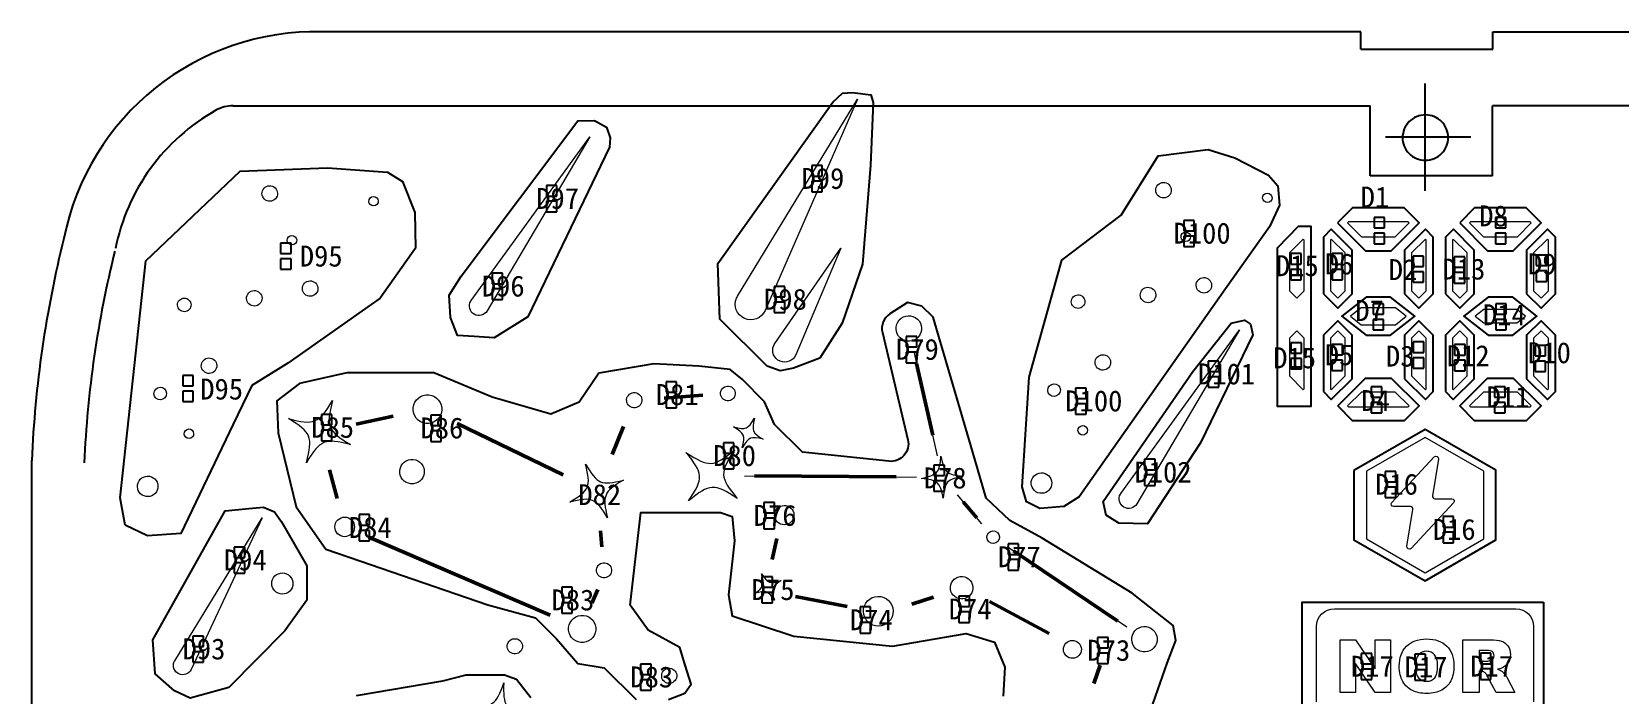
# Model space of a CAD drawing. Header units: millimetres. Extents: x -366 to 289, y -244 to 75.
# Drawn here: x -170.72 to -125.37, y -139.03 to -120.08 of the extents above; entities that cross this region are included whole.
import ezdxf

# ---------------------------------------------------------------- set-up
doc = ezdxf.new("R2010")
doc.units = ezdxf.units.MM
doc.header["$MEASUREMENT"] = 0
for name, pattern in [('AI-Linetype-16', [9.801, 6.125625, -1.225125, 1.225125, -1.225125]), ('AI-Linetype-18', [9.801, 6.125625, -1.225125, 1.225125, -1.225125]), ('CENTER', [0.6, 0.375, -0.075, 0.075, -0.075])]:
    doc.linetypes.add(name, pattern=pattern)
for name, color, linetype in [('_U+56FE_U+5C42 1', 7, 'Continuous'), ('DEFAULT_1', 7, 'CENTER'), ('图层1', 1, 'Continuous')]:
    doc.layers.add(name, color=color, linetype=linetype)
doc.layers.add('图层 1', color=7, linetype='Continuous', lineweight=0)
doc.styles.add('TEXTSTYLE_3', font='simfang.ttf')

# ---------------------------------------------------------------- blocks, each defined once
blk = doc.blocks.new('LED A')
at = {"layer": 'DEFAULT_1'}
for p, q in [((2529.621, 927.49), (2529.621, 927.19)), ((2529.922, 927.49), (2529.621, 927.49)), ((2529.922, 927.19), (2529.922, 927.49)), ((2529.621, 927.19), (2529.922, 927.19)), ((2529.621, 927.04), (2529.621, 926.74)), ((2529.922, 927.04), (2529.621, 927.04)), ((2529.922, 926.74), (2529.922, 927.04)), ((2529.621, 926.74), (2529.922, 926.74))]:
    blk.add_line(p, q, dxfattribs=at)
blk = doc.blocks.new('LEDA 23')
at = {"color": 5}
blk.add_blockref('LED A', (-807.49, -1266.865), dxfattribs=at)

msp = doc.modelspace()

# ---------------------------------------------------------------- linework, layer by layer
for p, q in [((-132.754, -120.087), (-162.788, -120.087)), ((-132.754, -120.582), (-132.754, -120.087)), ((-128.982, -120.582), (-128.982, -120.087)), ((-128.982, -120.087), (-107.353, -120.087)), ((-132.754, -120.582), (-128.982, -120.582)), ((-164.974, -122.204), (-132.49, -122.203)), ((-132.49, -124.203), (-132.49, -122.203)), ((-128.99, -124.203), (-128.99, -122.203)), ((-128.99, -124.203), (-132.49, -124.203)), ((-170.725, -174.366), (-170.725, -132.349))]:
    msp.add_line(p, q)
for centre, radius, start, end in [((-162.603, -127.428), 7.344, 88.5613, 168.7595), ((-162.603, -127.428), 5.844, 119.3094, 168.7595), ((-164.974, -123.204), 1, 90.0021, 119.3094), ((-138.757, -133.729), 31.998, 166.0157, 177.5277), ((-138.757, -133.729), 30.498, 166.0157, 177.5277)]:
    msp.add_arc(centre, radius, start, end)
at = {"layer": '_U+56FE_U+5C42 1', "linetype": 'AI-Linetype-16', "lineweight": 25}
msp.add_lwpolyline([(-130.92, -124.634), (-130.92, -123.103), (-130.92, -121.565)], dxfattribs=at)
at = {"layer": '_U+56FE_U+5C42 1', "linetype": 'AI-Linetype-18', "lineweight": 25}
msp.add_lwpolyline([(-129.61, -123.103), (-130.92, -123.103), (-132.048, -123.103)], dxfattribs=at)
at = {"layer": '_U+56FE_U+5C42 1', "lineweight": 0}
for points in [[(-145.521, -129.233), (-144.854, -132.215)], [(-150.359, -132.783), (-145.445, -132.822)], [(-144.291, -133.329), (-143.588, -134.157)], [(-139.444, -137.117), (-142.855, -134.815)]]:
    msp.add_lwpolyline(points, dxfattribs=at)
at = {"layer": '_U+56FE_U+5C42 1', "lineweight": 50}
for points in [[(-145.445, -129.572), (-144.986, -131.622)], [(-152.657, -130.562), (-151.552, -130.482)], [(-160.4, -131.084), (-161.457, -131.305)], [(-158.572, -131.291), (-155.546, -132.758)], [(-154.143, -132.179), (-153.82, -131.379)], [(-162, -133.436), (-162.217, -132.612)], [(-150.075, -132.785), (-146.033, -132.817)], [(-144.117, -133.534), (-143.729, -133.99)], [(-155.917, -136.77), (-161.099, -134.542)], [(-154.438, -134.817), (-154.481, -134.36)], [(-149.436, -134.579), (-149.572, -135.179)], [(-139.701, -136.944), (-142.682, -134.933)], [(-154.726, -136.43), (-154.551, -136.039)], [(-148.902, -136.235), (-147.432, -136.522)], [(-145.586, -136.459), (-144.966, -136.255)], [(-143.368, -136.378), (-141.659, -137.294)], [(-140.201, -138.204), (-140.379, -138.722)]]:
    msp.add_lwpolyline(points, dxfattribs=at)
at = {"layer": '_U+56FE_U+5C42 1', "lineweight": 0}
for points in [[(-132.594, -132.656), (-132.594, -134.59), (-130.92, -135.556), (-129.245, -134.59), (-129.245, -132.656), (-130.92, -131.688)], [(-132.912, -137.479), (-132.346, -138.311), (-132.346, -137.479), (-131.907, -137.479), (-131.907, -138.984), (-132.346, -138.984), (-132.909, -138.157), (-132.909, -138.984), (-133.347, -138.984), (-133.347, -137.479)]]:
    msp.add_lwpolyline(points, close=True, dxfattribs=at)
at = {"layer": '_U+56FE_U+5C42 1', "lineweight": 25}
for points in [[(-128.983, -120.087), (-128.983, -120.087), (-128.983, -120.087), (-128.982, -120.087)], [(-131.513, -122.865), (-131.546, -122.943), (-131.562, -123.027), (-131.564, -123.111)], [(-131.372, -122.655), (-131.432, -122.715), (-131.481, -122.786), (-131.513, -122.865)], [(-131.161, -122.515), (-131.24, -122.547), (-131.311, -122.596), (-131.372, -122.655)], [(-130.906, -122.465), (-130.993, -122.467), (-131.081, -122.483), (-131.161, -122.515)], [(-130.306, -122.868), (-130.338, -122.789), (-130.386, -122.717), (-130.446, -122.657)], [(-130.257, -123.115), (-130.258, -123.031), (-130.274, -122.946), (-130.306, -122.868)], [(-131.564, -123.111), (-131.563, -123.195), (-131.547, -123.28), (-131.515, -123.358)], [(-130.307, -123.361), (-130.275, -123.284), (-130.259, -123.199), (-130.257, -123.115)], [(-131.166, -123.709), (-131.086, -123.742), (-130.998, -123.758), (-130.911, -123.76)], [(-130.911, -123.76), (-130.825, -123.758), (-130.737, -123.743), (-130.657, -123.71)], [(-130.657, -123.71), (-130.579, -123.678), (-130.508, -123.63), (-130.448, -123.571)], [(-130.448, -123.571), (-130.388, -123.511), (-130.34, -123.44), (-130.307, -123.361)]]:
    msp.add_open_spline(points, degree=3, dxfattribs=at)
at = {"layer": '_U+56FE_U+5C42 1', "lineweight": 0}
for points in [[(-150.562, -127.649), (-150.562, -127.649), (-147.131, -122.016), (-147.131, -122.016)], [(-147.131, -122.016), (-147.131, -122.016), (-149.776, -128.059), (-149.776, -128.059)], [(-158.169, -127.77), (-158.169, -127.77), (-154.778, -123.091), (-154.778, -123.091)], [(-154.778, -123.091), (-154.778, -123.091), (-157.715, -128.068), (-157.715, -128.068)], [(-164.004, -124.919), (-164.119, -124.876), (-164.176, -124.748), (-164.133, -124.633)], [(-164.133, -124.633), (-164.089, -124.519), (-163.961, -124.462), (-163.847, -124.505)], [(-163.847, -124.505), (-163.732, -124.549), (-163.675, -124.677), (-163.718, -124.791)], [(-138.47, -124.824), (-138.585, -124.781), (-138.642, -124.653), (-138.599, -124.539)], [(-138.599, -124.539), (-138.555, -124.424), (-138.427, -124.367), (-138.313, -124.41)], [(-138.184, -124.696), (-138.228, -124.811), (-138.356, -124.868), (-138.47, -124.824)], [(-138.313, -124.41), (-138.198, -124.454), (-138.141, -124.582), (-138.184, -124.696)], [(-135.551, -124.789), (-135.525, -124.719), (-135.447, -124.684), (-135.377, -124.711)], [(-135.377, -124.711), (-135.308, -124.737), (-135.273, -124.815), (-135.299, -124.885)], [(-163.718, -124.791), (-163.762, -124.905), (-163.89, -124.963), (-164.004, -124.919)], [(-161.007, -125.058), (-161.077, -125.031), (-161.112, -124.953), (-161.086, -124.884)], [(-161.086, -124.884), (-161.059, -124.814), (-160.981, -124.779), (-160.911, -124.805)], [(-160.833, -124.98), (-160.86, -125.049), (-160.938, -125.084), (-161.007, -125.058)], [(-160.911, -124.805), (-160.842, -124.832), (-160.807, -124.91), (-160.833, -124.98)], [(-135.473, -124.963), (-135.543, -124.936), (-135.578, -124.858), (-135.551, -124.789)], [(-135.299, -124.885), (-135.326, -124.954), (-135.404, -124.989), (-135.473, -124.963)], [(-163.339, -126.172), (-163.409, -126.146), (-163.444, -126.068), (-163.417, -125.998)], [(-163.417, -125.998), (-163.391, -125.928), (-163.313, -125.893), (-163.243, -125.92)], [(-163.243, -125.92), (-163.174, -125.946), (-163.139, -126.024), (-163.165, -126.094)], [(-137.805, -126.077), (-137.875, -126.051), (-137.91, -125.973), (-137.883, -125.903)], [(-137.883, -125.903), (-137.857, -125.833), (-137.779, -125.798), (-137.709, -125.825)], [(-137.631, -125.999), (-137.658, -126.069), (-137.735, -126.104), (-137.805, -126.077)], [(-137.709, -125.825), (-137.639, -125.851), (-137.605, -125.929), (-137.631, -125.999)], [(-163.165, -126.094), (-163.192, -126.164), (-163.27, -126.199), (-163.339, -126.172)], [(-149.495, -129.001), (-149.495, -129.001), (-147.609, -126.279), (-147.609, -126.279)], [(-147.609, -126.279), (-147.609, -126.279), (-148.9, -129.328), (-148.9, -129.328)], [(-162.851, -127.638), (-162.965, -127.595), (-163.023, -127.467), (-162.979, -127.352)], [(-162.979, -127.352), (-162.936, -127.238), (-162.808, -127.181), (-162.694, -127.224)], [(-162.694, -127.224), (-162.579, -127.268), (-162.522, -127.396), (-162.565, -127.51)], [(-139.04, -127.535), (-138.997, -127.421), (-138.869, -127.364), (-138.754, -127.407)], [(-138.754, -127.407), (-138.64, -127.451), (-138.583, -127.578), (-138.626, -127.693)], [(-137.317, -127.543), (-137.431, -127.5), (-137.489, -127.372), (-137.445, -127.258)], [(-137.445, -127.258), (-137.402, -127.143), (-137.274, -127.086), (-137.159, -127.129)], [(-137.031, -127.415), (-137.075, -127.53), (-137.203, -127.587), (-137.317, -127.543)], [(-137.159, -127.129), (-137.045, -127.173), (-136.988, -127.301), (-137.031, -127.415)], [(-166.436, -128.08), (-166.536, -128.042), (-166.586, -127.93), (-166.548, -127.83)], [(-166.548, -127.83), (-166.51, -127.73), (-166.398, -127.679), (-166.298, -127.717)], [(-166.298, -127.717), (-166.198, -127.755), (-166.148, -127.867), (-166.186, -127.967)], [(-164.446, -127.916), (-164.56, -127.872), (-164.618, -127.744), (-164.574, -127.63)], [(-164.574, -127.63), (-164.531, -127.516), (-164.403, -127.458), (-164.288, -127.502)], [(-164.16, -127.788), (-164.204, -127.902), (-164.332, -127.959), (-164.446, -127.916)], [(-164.288, -127.502), (-164.174, -127.545), (-164.117, -127.673), (-164.16, -127.788)], [(-162.565, -127.51), (-162.609, -127.624), (-162.737, -127.682), (-162.851, -127.638)], [(-158.087, -128.164), (-158.217, -128.087), (-158.259, -127.921), (-158.183, -127.792)], [(-158.183, -127.792), (-158.179, -127.784), (-158.174, -127.777), (-158.169, -127.77)], [(-150.361, -128.288), (-150.586, -128.189), (-150.688, -127.927), (-150.59, -127.702)], [(-150.59, -127.702), (-150.582, -127.685), (-150.572, -127.666), (-150.562, -127.649)], [(-140.902, -127.985), (-141.002, -127.947), (-141.052, -127.835), (-141.014, -127.735)], [(-141.014, -127.735), (-140.976, -127.635), (-140.864, -127.585), (-140.764, -127.623)], [(-140.652, -127.873), (-140.69, -127.973), (-140.802, -128.023), (-140.902, -127.985)], [(-140.764, -127.623), (-140.664, -127.661), (-140.614, -127.773), (-140.652, -127.873)], [(-138.912, -127.821), (-139.026, -127.778), (-139.084, -127.65), (-139.04, -127.535)], [(-138.626, -127.693), (-138.67, -127.807), (-138.797, -127.865), (-138.912, -127.821)], [(-166.186, -127.967), (-166.224, -128.067), (-166.336, -128.118), (-166.436, -128.08)], [(-157.715, -128.068), (-157.791, -128.197), (-157.958, -128.24), (-158.087, -128.164)], [(-149.776, -128.059), (-149.874, -128.284), (-150.136, -128.386), (-150.361, -128.288)], [(-145.912, -128.843), (-146.061, -128.708), (-146.074, -128.478), (-145.94, -128.328)], [(-145.94, -128.328), (-145.805, -128.179), (-145.575, -128.167), (-145.425, -128.302)], [(-145.425, -128.302), (-145.276, -128.436), (-145.263, -128.666), (-145.398, -128.816)], [(-139.608, -133.288), (-139.608, -133.288), (-136.217, -128.609), (-136.217, -128.609)], [(-136.217, -128.609), (-136.217, -128.609), (-139.154, -133.586), (-139.154, -133.586)], [(-149.347, -129.509), (-149.521, -129.436), (-149.602, -129.235), (-149.528, -129.062)], [(-149.528, -129.062), (-149.519, -129.04), (-149.507, -129.019), (-149.495, -129.001)], [(-145.398, -128.816), (-145.532, -128.965), (-145.762, -128.977), (-145.912, -128.843)], [(-165.738, -129.844), (-165.852, -129.801), (-165.91, -129.673), (-165.866, -129.559)], [(-165.866, -129.559), (-165.823, -129.444), (-165.695, -129.387), (-165.58, -129.43)], [(-165.58, -129.43), (-165.466, -129.474), (-165.409, -129.602), (-165.452, -129.716)], [(-148.9, -129.328), (-148.974, -129.501), (-149.174, -129.583), (-149.347, -129.509)], [(-140.204, -129.75), (-140.318, -129.706), (-140.376, -129.578), (-140.332, -129.464)], [(-140.332, -129.464), (-140.289, -129.35), (-140.161, -129.292), (-140.046, -129.336)], [(-139.918, -129.621), (-139.962, -129.736), (-140.089, -129.793), (-140.204, -129.75)], [(-140.046, -129.336), (-139.932, -129.379), (-139.875, -129.507), (-139.918, -129.621)], [(-165.452, -129.716), (-165.496, -129.831), (-165.624, -129.888), (-165.738, -129.844)], [(-141.688, -130.273), (-141.653, -130.18), (-141.549, -130.134), (-141.456, -130.169)], [(-167.118, -130.6), (-167.211, -130.565), (-167.257, -130.461), (-167.222, -130.368)], [(-167.222, -130.368), (-167.187, -130.275), (-167.083, -130.229), (-166.99, -130.264)], [(-166.886, -130.496), (-166.921, -130.589), (-167.025, -130.636), (-167.118, -130.6)], [(-166.99, -130.264), (-166.897, -130.299), (-166.85, -130.403), (-166.886, -130.496)], [(-159.83, -130.839), (-159.807, -130.613), (-159.605, -130.448), (-159.379, -130.471)], [(-159.379, -130.471), (-159.153, -130.494), (-158.989, -130.695), (-159.011, -130.921)], [(-153.533, -130.842), (-153.653, -130.83), (-153.741, -130.723), (-153.729, -130.602)], [(-150.859, -130.639), (-150.974, -130.628), (-151.058, -130.525), (-151.047, -130.409)], [(-151.047, -130.409), (-151.035, -130.293), (-150.932, -130.209), (-150.816, -130.221)], [(-150.628, -130.451), (-150.64, -130.567), (-150.743, -130.651), (-150.859, -130.639)], [(-150.816, -130.221), (-150.701, -130.232), (-150.617, -130.336), (-150.628, -130.451)], [(-141.584, -130.506), (-141.677, -130.47), (-141.723, -130.366), (-141.688, -130.273)], [(-141.351, -130.401), (-141.387, -130.494), (-141.491, -130.541), (-141.584, -130.506)], [(-141.456, -130.169), (-141.363, -130.204), (-141.316, -130.308), (-141.351, -130.401)], [(-163.392, -131.151), (-162.65, -131.34), (-162.53, -131.291), (-162.133, -130.636)], [(-162.133, -130.636), (-162.322, -131.379), (-162.273, -131.498), (-161.618, -131.895)], [(-159.462, -131.289), (-159.688, -131.267), (-159.853, -131.065), (-159.83, -130.839)], [(-159.011, -130.921), (-159.034, -131.147), (-159.236, -131.312), (-159.462, -131.289)], [(-153.294, -130.646), (-153.306, -130.766), (-153.413, -130.854), (-153.533, -130.842)], [(-166.361, -131.534), (-166.334, -131.464), (-166.256, -131.429), (-166.186, -131.455)], [(-166.186, -131.455), (-166.117, -131.482), (-166.082, -131.56), (-166.108, -131.629)], [(-162.877, -132.41), (-162.688, -131.668), (-162.737, -131.548), (-163.392, -131.151)], [(-150.677, -131.386), (-150.321, -131.477), (-150.264, -131.453), (-150.074, -131.14)], [(-150.43, -131.988), (-150.34, -131.633), (-150.363, -131.576), (-150.677, -131.386)], [(-150.074, -131.14), (-150.165, -131.495), (-150.141, -131.552), (-149.828, -131.742)], [(-140.748, -131.613), (-140.818, -131.586), (-140.853, -131.508), (-140.826, -131.439)], [(-140.826, -131.439), (-140.8, -131.369), (-140.722, -131.334), (-140.652, -131.36)], [(-140.652, -131.36), (-140.583, -131.387), (-140.548, -131.465), (-140.574, -131.535)], [(-166.282, -131.708), (-166.352, -131.681), (-166.387, -131.603), (-166.361, -131.534)], [(-166.108, -131.629), (-166.135, -131.699), (-166.213, -131.734), (-166.282, -131.708)], [(-161.618, -131.895), (-162.36, -131.706), (-162.48, -131.755), (-162.877, -132.41)], [(-149.828, -131.742), (-150.183, -131.652), (-150.24, -131.675), (-150.43, -131.988)], [(-140.574, -131.535), (-140.601, -131.604), (-140.679, -131.639), (-140.748, -131.613)], [(-160.209, -132.629), (-160.189, -132.436), (-160.017, -132.295), (-159.824, -132.315)], [(-159.824, -132.315), (-159.631, -132.334), (-159.49, -132.507), (-159.51, -132.7)], [(-152.035, -132.117), (-151.381, -132.55), (-151.249, -132.543), (-150.646, -132.044)], [(-151.96, -133.505), (-151.528, -132.853), (-151.535, -132.721), (-152.035, -132.117)], [(-150.646, -132.044), (-151.078, -132.697), (-151.071, -132.829), (-150.572, -133.433)], [(-145.317, -132.859), (-144.848, -132.764), (-144.794, -132.704), (-144.749, -132.228)], [(-144.749, -132.228), (-144.653, -132.697), (-144.593, -132.751), (-144.117, -132.796)], [(-131.869, -133.546), (-131.869, -133.546), (-130.656, -132.246), (-130.656, -132.246)], [(-130.535, -132.306), (-130.535, -132.306), (-130.707, -133.359), (-130.707, -133.359)], [(-130.656, -132.246), (-130.609, -132.195), (-130.523, -132.237), (-130.535, -132.306)], [(-167.687, -132.984), (-167.629, -132.832), (-167.46, -132.756), (-167.308, -132.814)], [(-167.308, -132.814), (-167.157, -132.871), (-167.08, -133.041), (-167.138, -133.192)], [(-159.895, -133.014), (-160.088, -132.995), (-160.228, -132.822), (-160.209, -132.629)], [(-159.51, -132.7), (-159.529, -132.893), (-159.701, -133.033), (-159.895, -133.014)], [(-155.356, -133.537), (-154.787, -133.199), (-154.744, -133.096), (-154.902, -132.454)], [(-154.902, -132.454), (-154.564, -133.023), (-154.462, -133.066), (-153.82, -132.908)], [(-144.685, -133.428), (-144.78, -132.959), (-144.84, -132.905), (-145.317, -132.859)], [(-144.117, -132.796), (-144.586, -132.891), (-144.64, -132.951), (-144.685, -133.428)], [(-142.153, -132.889), (-142.095, -132.737), (-141.925, -132.661), (-141.774, -132.719)], [(-141.774, -132.719), (-141.622, -132.777), (-141.546, -132.946), (-141.604, -133.098)], [(-167.517, -133.362), (-167.668, -133.305), (-167.744, -133.135), (-167.687, -132.984)], [(-167.138, -133.192), (-167.196, -133.344), (-167.365, -133.42), (-167.517, -133.362)], [(-153.82, -132.908), (-154.388, -133.246), (-154.431, -133.348), (-154.274, -133.99)], [(-150.572, -133.433), (-151.225, -133), (-151.357, -133.007), (-151.96, -133.505)], [(-141.983, -133.268), (-142.134, -133.21), (-142.21, -133.04), (-142.153, -132.889)], [(-141.604, -133.098), (-141.662, -133.249), (-141.831, -133.325), (-141.983, -133.268)], [(-139.526, -133.681), (-139.655, -133.605), (-139.698, -133.439), (-139.622, -133.309)], [(-139.622, -133.309), (-139.618, -133.302), (-139.613, -133.295), (-139.608, -133.288)], [(-154.274, -133.99), (-154.611, -133.422), (-154.714, -133.379), (-155.356, -133.537)], [(-149.499, -133.861), (-149.472, -133.711), (-149.329, -133.611), (-149.178, -133.638)], [(-149.178, -133.638), (-149.028, -133.665), (-148.928, -133.808), (-148.955, -133.959)], [(-139.154, -133.586), (-139.23, -133.715), (-139.397, -133.758), (-139.526, -133.681)], [(-131.818, -133.666), (-131.88, -133.666), (-131.911, -133.592), (-131.869, -133.546)], [(-131.336, -133.666), (-131.336, -133.666), (-131.818, -133.666), (-131.818, -133.666)], [(-131.438, -134.801), (-131.438, -134.801), (-131.266, -133.748), (-131.266, -133.748)], [(-131.266, -133.748), (-131.259, -133.705), (-131.292, -133.666), (-131.336, -133.666)], [(-130.103, -133.56), (-130.103, -133.56), (-131.316, -134.86), (-131.316, -134.86)], [(-130.707, -133.359), (-130.714, -133.401), (-130.681, -133.441), (-130.637, -133.441)], [(-130.637, -133.441), (-130.637, -133.441), (-130.155, -133.441), (-130.155, -133.441)], [(-130.155, -133.441), (-130.093, -133.441), (-130.061, -133.515), (-130.103, -133.56)], [(-166.639, -138.073), (-166.639, -138.073), (-164.146, -133.989), (-164.146, -133.989)], [(-164.146, -133.989), (-164.146, -133.989), (-166.175, -138.323), (-166.175, -138.323)], [(-161.896, -134.505), (-162.038, -134.444), (-162.104, -134.279), (-162.043, -134.137)], [(-162.043, -134.137), (-161.982, -133.995), (-161.817, -133.929), (-161.675, -133.99)], [(-161.675, -133.99), (-161.533, -134.05), (-161.467, -134.215), (-161.528, -134.357)], [(-149.276, -134.182), (-149.426, -134.155), (-149.526, -134.012), (-149.499, -133.861)], [(-148.955, -133.959), (-148.982, -134.109), (-149.126, -134.209), (-149.276, -134.182)], [(-161.528, -134.357), (-161.589, -134.499), (-161.753, -134.565), (-161.896, -134.505)], [(-143.382, -134.678), (-143.457, -134.61), (-143.463, -134.495), (-143.396, -134.42)], [(-143.396, -134.42), (-143.329, -134.346), (-143.213, -134.34), (-143.138, -134.407)], [(-143.125, -134.664), (-143.192, -134.739), (-143.307, -134.745), (-143.382, -134.678)], [(-143.138, -134.407), (-143.064, -134.474), (-143.058, -134.59), (-143.125, -134.664)], [(-131.316, -134.86), (-131.364, -134.911), (-131.449, -134.869), (-131.438, -134.801)], [(-163.844, -135.747), (-163.779, -135.594), (-163.601, -135.523), (-163.447, -135.588)], [(-163.447, -135.588), (-163.294, -135.654), (-163.222, -135.832), (-163.288, -135.985)], [(-154.397, -135.702), (-154.516, -135.691), (-154.602, -135.585), (-154.59, -135.466)], [(-154.59, -135.466), (-154.578, -135.347), (-154.472, -135.261), (-154.354, -135.273)], [(-154.161, -135.509), (-154.172, -135.628), (-154.278, -135.714), (-154.397, -135.702)], [(-154.354, -135.273), (-154.235, -135.285), (-154.149, -135.391), (-154.161, -135.509)], [(-150.075, -136.151), (-149.796, -135.961), (-149.778, -135.907), (-149.878, -135.586)], [(-149.878, -135.586), (-149.689, -135.864), (-149.635, -135.883), (-149.314, -135.782)], [(-163.685, -136.145), (-163.839, -136.079), (-163.91, -135.901), (-163.844, -135.747)], [(-163.288, -135.985), (-163.354, -136.139), (-163.532, -136.21), (-163.685, -136.145)], [(-149.51, -136.347), (-149.7, -136.069), (-149.753, -136.05), (-150.075, -136.151)], [(-149.314, -135.782), (-149.592, -135.972), (-149.611, -136.025), (-149.51, -136.347)], [(-144.478, -136.028), (-144.5, -135.852), (-144.376, -135.691), (-144.2, -135.669)], [(-144.119, -136.307), (-144.295, -136.329), (-144.456, -136.204), (-144.478, -136.028)], [(-144.2, -135.669), (-144.024, -135.647), (-143.863, -135.771), (-143.84, -135.947)], [(-143.84, -135.947), (-143.818, -136.123), (-143.943, -136.284), (-144.119, -136.307)], [(-146.959, -136.584), (-146.917, -136.353), (-146.697, -136.2), (-146.466, -136.241)], [(-146.466, -136.241), (-146.235, -136.283), (-146.081, -136.503), (-146.123, -136.734)], [(-155.386, -137.125), (-155.365, -136.911), (-155.174, -136.755), (-154.96, -136.777)], [(-154.96, -136.777), (-154.746, -136.798), (-154.59, -136.989), (-154.611, -137.203)], [(-146.616, -137.077), (-146.847, -137.036), (-147, -136.815), (-146.959, -136.584)], [(-146.123, -136.734), (-146.164, -136.965), (-146.385, -137.119), (-146.616, -137.077)], [(-134.021, -137.098), (-134.021, -136.816), (-133.792, -136.588), (-133.511, -136.588)], [(-133.511, -136.588), (-133.511, -136.588), (-128.329, -136.588), (-128.329, -136.588)], [(-128.329, -136.588), (-128.047, -136.588), (-127.819, -136.816), (-127.819, -137.098)], [(-139.18, -137.73), (-139.329, -137.596), (-139.342, -137.365), (-139.207, -137.216)], [(-139.207, -137.216), (-139.073, -137.066), (-138.843, -137.055), (-138.693, -137.189)], [(-134.021, -139.251), (-134.021, -139.251), (-134.021, -137.098), (-134.021, -137.098)], [(-127.819, -137.098), (-127.819, -137.098), (-127.819, -139.251), (-127.819, -139.251)], [(-157.142, -137.64), (-157.13, -137.519), (-157.023, -137.432), (-156.903, -137.444)], [(-156.903, -137.444), (-156.782, -137.456), (-156.695, -137.563), (-156.707, -137.684)], [(-141.04, -138.002), (-141.18, -137.977), (-141.272, -137.844), (-141.247, -137.704)], [(-141.247, -137.704), (-141.222, -137.565), (-141.089, -137.473), (-140.95, -137.498)], [(-140.743, -137.795), (-140.768, -137.934), (-140.901, -138.027), (-141.04, -138.002)], [(-140.95, -137.498), (-140.811, -137.523), (-140.718, -137.656), (-140.743, -137.795)], [(-131.657, -138.232), (-131.657, -137.986), (-131.588, -137.795), (-131.451, -137.658)], [(-129.841, -138.984), (-129.841, -138.984), (-129.841, -137.479), (-129.841, -137.479)], [(-129.841, -137.479), (-129.841, -137.479), (-129.065, -137.479), (-129.065, -137.479)], [(-129.169, -137.782), (-129.169, -137.782), (-129.373, -137.782), (-129.373, -137.782)], [(-129.373, -137.782), (-129.373, -137.782), (-129.373, -138.088), (-129.373, -138.088)], [(-128.996, -137.821), (-129.026, -137.795), (-129.084, -137.782), (-129.169, -137.782)], [(-129.065, -137.479), (-128.922, -137.479), (-128.812, -137.491), (-128.736, -137.516)], [(-128.736, -137.516), (-128.66, -137.54), (-128.599, -137.586), (-128.552, -137.653)], [(-166.526, -138.45), (-166.658, -138.388), (-166.715, -138.231), (-166.653, -138.099)], [(-166.653, -138.099), (-166.649, -138.09), (-166.644, -138.081), (-166.639, -138.073)], [(-166.175, -138.323), (-166.237, -138.455), (-166.394, -138.512), (-166.526, -138.45)], [(-152.729, -138.484), (-152.717, -138.365), (-152.611, -138.279), (-152.493, -138.291)], [(-152.493, -138.291), (-152.374, -138.303), (-152.287, -138.409), (-152.299, -138.527)], [(-131.553, -138.671), (-131.622, -138.554), (-131.657, -138.408), (-131.657, -138.232)], [(-131.106, -137.905), (-131.163, -137.971), (-131.192, -138.081), (-131.192, -138.234)], [(-131.192, -138.234), (-131.192, -138.386), (-131.163, -138.495), (-131.107, -138.562)], [(-129.373, -138.088), (-129.373, -138.088), (-129.177, -138.088), (-129.177, -138.088)], [(-129.177, -138.088), (-129.156, -138.088), (-129.115, -138.082), (-129.054, -138.068)], [(-129.054, -138.068), (-129.023, -138.062), (-128.998, -138.046), (-128.979, -138.021)], [(-128.683, -138.26), (-128.722, -138.284), (-128.777, -138.304), (-128.846, -138.319)], [(-128.846, -138.319), (-128.79, -138.338), (-128.75, -138.356), (-128.725, -138.375)], [(-128.536, -138.112), (-128.571, -138.173), (-128.62, -138.222), (-128.683, -138.26)], [(-158.218, -139.374), (-157.551, -139.399), (-157.459, -139.335), (-157.241, -138.705)], [(-157.241, -138.705), (-157.266, -139.372), (-157.202, -139.464), (-156.572, -139.682)], [(-152.536, -138.721), (-152.655, -138.709), (-152.741, -138.603), (-152.729, -138.484)], [(-152.299, -138.527), (-152.311, -138.646), (-152.417, -138.733), (-152.536, -138.721)], [(-131.283, -138.928), (-131.394, -138.874), (-131.484, -138.789), (-131.553, -138.671)], [(-129.332, -138.373), (-129.332, -138.373), (-129.373, -138.373), (-129.373, -138.373)], [(-129.373, -138.373), (-129.373, -138.373), (-129.373, -138.984), (-129.373, -138.984)], [(-129.218, -138.408), (-129.252, -138.384), (-129.29, -138.373), (-129.332, -138.373)], [(-129.134, -138.524), (-129.166, -138.464), (-129.194, -138.425), (-129.218, -138.408)], [(-128.886, -138.984), (-128.886, -138.984), (-129.134, -138.524), (-129.134, -138.524)], [(-128.725, -138.375), (-128.708, -138.387), (-128.683, -138.414), (-128.651, -138.454)], [(-128.651, -138.454), (-128.618, -138.494), (-128.596, -138.526), (-128.585, -138.547)], [(-128.585, -138.547), (-128.585, -138.547), (-128.36, -138.984), (-128.36, -138.984)], [(-129.373, -138.984), (-129.373, -138.984), (-129.841, -138.984), (-129.841, -138.984)], [(-128.36, -138.984), (-128.36, -138.984), (-128.886, -138.984), (-128.886, -138.984)]]:
    msp.add_open_spline(points, degree=3, dxfattribs=at)
at = {"layer": '_U+56FE_U+5C42 1', "lineweight": 25}
for points, knots in [([(-104.876, -123.621), (-105.146, -123.39), (-105.453, -123.205), (-105.774, -123.052), (-106.089, -122.902), (-106.417, -122.782), (-106.752, -122.683), (-107.158, -122.563), (-107.574, -122.474), (-107.992, -122.405), (-108.467, -122.328), (-108.946, -122.277), (-109.426, -122.246), (-109.93, -122.214), (-110.436, -122.205), (-110.942, -122.201), (-111.529, -122.198), (-112.117, -122.202), (-112.704, -122.203), (-113.324, -122.205), (-113.944, -122.203), (-114.564, -122.203), (-115.114, -122.202), (-115.664, -122.203), (-116.214, -122.203), (-116.834, -122.203), (-117.453, -122.203), (-118.073, -122.203), (-118.761, -122.203), (-119.45, -122.203), (-120.139, -122.203), (-120.88, -122.203), (-121.621, -122.203), (-122.362, -122.203), (-123.21, -122.203), (-124.058, -122.203), (-124.905, -122.203), (-125.829, -122.203), (-126.752, -122.203), (-127.676, -122.203), (-128.114, -122.203), (-128.552, -122.203), (-128.99, -122.203)], [41, 41, 41, 41, 42, 42, 42, 43, 43, 43, 44, 44, 44, 45, 45, 45, 46, 46, 46, 47, 47, 47, 48, 48, 48, 49, 49, 49, 50, 50, 50, 51, 51, 51, 52, 52, 52, 53, 53, 53, 54, 54, 54, 55, 55, 55, 55]), ([(-130.446, -122.657), (-130.506, -122.597), (-130.576, -122.549), (-130.654, -122.517), (-130.733, -122.483), (-130.82, -122.467), (-130.906, -122.465)], [2, 2, 2, 2, 3, 3, 3, 4, 4, 4, 4]), ([(-131.515, -123.358), (-131.483, -123.437), (-131.435, -123.509), (-131.374, -123.569), (-131.315, -123.628), (-131.244, -123.677), (-131.166, -123.709)], [1, 1, 1, 1, 2, 2, 2, 3, 3, 3, 3])]:
    msp.add_open_spline(points, degree=3, knots=knots, dxfattribs=at)
at = {"layer": '_U+56FE_U+5C42 1', "lineweight": 0}
for points, knots in [([(-153.729, -130.602), (-153.717, -130.482), (-153.609, -130.395), (-153.489, -130.407), (-153.369, -130.419), (-153.281, -130.526), (-153.294, -130.646)], [2, 2, 2, 2, 3, 3, 3, 4, 4, 4, 4]), ([(-154.611, -137.203), (-154.633, -137.417), (-154.824, -137.573), (-155.038, -137.552), (-155.252, -137.53), (-155.408, -137.339), (-155.386, -137.125)], [0, 0, 0, 0, 1, 1, 1, 2, 2, 2, 2]), ([(-138.693, -137.189), (-138.544, -137.324), (-138.531, -137.554), (-138.666, -137.703), (-138.8, -137.853), (-139.03, -137.865), (-139.18, -137.73)], [2, 2, 2, 2, 3, 3, 3, 4, 4, 4, 4]), ([(-156.707, -137.684), (-156.719, -137.804), (-156.826, -137.891), (-156.946, -137.879), (-157.067, -137.867), (-157.154, -137.76), (-157.142, -137.64)], [0, 0, 0, 0, 1, 1, 1, 2, 2, 2, 2]), ([(-131.451, -137.658), (-131.315, -137.521), (-131.124, -137.453), (-130.88, -137.453), (-130.629, -137.453), (-130.436, -137.52), (-130.301, -137.655)], [1, 1, 1, 1, 2, 2, 2, 3, 3, 3, 3]), ([(-130.648, -137.903), (-130.705, -137.838), (-130.783, -137.805), (-130.881, -137.805), (-130.974, -137.805), (-131.05, -137.838), (-131.106, -137.905)], [5, 5, 5, 5, 6, 6, 6, 7, 7, 7, 7]), ([(-130.301, -137.655), (-130.165, -137.789), (-130.097, -137.977), (-130.097, -138.22), (-130.097, -138.396), (-130.127, -138.54), (-130.186, -138.652)], [3, 3, 3, 3, 4, 4, 4, 5, 5, 5, 5]), ([(-128.979, -138.021), (-128.959, -137.995), (-128.949, -137.966), (-128.949, -137.933), (-128.949, -137.885), (-128.965, -137.847), (-128.996, -137.821)], [3, 3, 3, 3, 4, 4, 4, 5, 5, 5, 5]), ([(-128.552, -137.653), (-128.506, -137.719), (-128.482, -137.801), (-128.482, -137.896), (-128.482, -137.98), (-128.5, -138.052), (-128.536, -138.112)], [4, 4, 4, 4, 5, 5, 5, 6, 6, 6, 6]), ([(-130.644, -138.564), (-130.59, -138.499), (-130.562, -138.382), (-130.562, -138.214), (-130.562, -138.072), (-130.591, -137.968), (-130.648, -137.903)], [3, 3, 3, 3, 4, 4, 4, 5, 5, 5, 5]), ([(-130.186, -138.652), (-130.245, -138.765), (-130.331, -138.853), (-130.443, -138.915), (-130.555, -138.978), (-130.694, -139.009), (-130.861, -139.009), (-131.031, -139.009), (-131.171, -138.982), (-131.283, -138.928)], [5, 5, 5, 5, 6, 6, 6, 7, 7, 7, 8, 8, 8, 8]), ([(-131.107, -138.562), (-131.05, -138.628), (-130.974, -138.661), (-130.877, -138.661), (-130.776, -138.661), (-130.699, -138.629), (-130.644, -138.564)], [1, 1, 1, 1, 2, 2, 2, 3, 3, 3, 3])]:
    msp.add_open_spline(points, degree=3, knots=knots, dxfattribs=at)
at = {"layer": 'Defpoints', "color": 6}
for points in [[(-147.282, -121.82), (-146.75, -121.892), (-146.685, -122.108), (-146.759, -123.897), (-146.99, -126.736), (-147.571, -128.422), (-148.206, -129.42), (-148.96, -129.709), (-149.341, -129.784), (-149.716, -129.652), (-151.066, -128.303), (-151.124, -126.71), (-147.843, -122.1), (-147.562, -121.842)], [(-154.306, -122.816), (-154.198, -123.118), (-154.219, -123.388), (-156.552, -128.237), (-157.518, -128.84), (-158.088, -128.806), (-158.563, -128.777), (-158.761, -128.254), (-158.796, -127.616), (-158.461, -127.077), (-155.126, -122.633), (-154.651, -122.622)], [(-137.112, -123.45), (-136.358, -123.695), (-135.397, -124.188), (-135.128, -124.493), (-135.082, -125.049), (-135.36, -125.669), (-136.619, -127.436), (-140.798, -133.385), (-141.242, -133.666), (-141.923, -133.725), (-142.307, -133.532), (-142.429, -133.104), (-142.226, -129.969), (-141.299, -126.614), (-139.599, -125.333), (-138.544, -123.638)], [(-168.059, -134.193), (-168.199, -133.414), (-167.464, -126.635), (-164.767, -124.073), (-162.272, -123.98), (-160.557, -124.105), (-160.136, -124.37), (-159.777, -125.258), (-159.761, -126.271), (-160.775, -127.704), (-163.412, -129.565), (-164.441, -130.204), (-164.971, -131.31), (-166.468, -134.435), (-167.419, -134.505)], [(-133.418, -125.553), (-132.623, -126.347), (-131.887, -126.347), (-131.093, -125.553), (-131.516, -125.125), (-132.994, -125.125)], [(-129.93, -125.553), (-129.135, -126.347), (-128.4, -126.347), (-127.605, -125.553), (-128.029, -125.125), (-129.507, -125.125)], [(-134.548, -125.653), (-135.146, -126.276), (-135.146, -130.795), (-134.175, -130.795), (-134.175, -125.653)], [(-133.826, -127.578), (-133.416, -127.988), (-133.005, -127.578), (-133.005, -126.329), (-133.6, -125.734), (-133.826, -125.96)], [(-131.505, -127.578), (-131.094, -127.988), (-130.684, -127.578), (-130.684, -125.96), (-130.911, -125.734), (-131.505, -126.329)], [(-130.339, -127.578), (-129.928, -127.988), (-129.517, -127.578), (-129.517, -126.329), (-130.112, -125.734), (-130.339, -125.96)], [(-128.018, -127.578), (-127.607, -127.988), (-127.196, -127.578), (-127.196, -125.96), (-127.423, -125.735), (-128.018, -126.329)], [(-132.607, -127.681), (-133.296, -128.222), (-132.607, -128.764), (-131.903, -128.764), (-131.214, -128.222), (-131.904, -127.681)], [(-129.119, -127.681), (-129.809, -128.222), (-129.12, -128.764), (-128.416, -128.764), (-127.726, -128.222), (-128.416, -127.681)], [(-135.907, -128.447), (-135.838, -128.757), (-137.332, -131.847), (-138.848, -134.155), (-139.664, -134.143), (-140.032, -133.914), (-140.114, -133.524), (-137.552, -129.803), (-136.459, -128.424), (-136.079, -128.332)], [(-133.826, -130.379), (-133.6, -130.606), (-133.005, -130.01), (-133.005, -128.763), (-133.416, -128.352), (-133.826, -128.763)], [(-131.505, -130.01), (-130.91, -130.606), (-130.684, -130.379), (-130.684, -128.763), (-131.094, -128.352), (-131.505, -128.763)], [(-130.339, -130.379), (-130.113, -130.606), (-129.517, -130.01), (-129.517, -128.763), (-129.928, -128.352), (-130.339, -128.763)], [(-128.018, -130.01), (-127.423, -130.606), (-127.196, -130.379), (-127.196, -128.763), (-127.607, -128.352), (-128.018, -128.763)], [(-133.416, -130.788), (-132.621, -129.994), (-131.886, -129.994), (-131.092, -130.788), (-131.515, -131.216), (-132.993, -131.216)], [(-129.929, -130.788), (-129.134, -129.994), (-128.399, -129.994), (-127.604, -130.788), (-128.028, -131.216), (-129.506, -131.216)], [(-132.951, -132.631), (-132.951, -134.615), (-130.92, -135.787), (-128.895, -134.618), (-128.895, -132.627), (-130.92, -131.457)], [(-164.103, -133.684), (-163.793, -133.813), (-163.593, -134.103), (-162.867, -135.36), (-162.867, -136.341), (-163.495, -137.217), (-165.097, -138.84), (-166.202, -139.149), (-166.644, -138.939), (-167.197, -138.453), (-167.262, -137.479), (-165.196, -133.785), (-164.526, -133.723)], [(-127.533, -136.399), (-127.533, -139.913), (-134.428, -139.913), (-134.428, -136.399)]]:
    msp.add_lwpolyline(points, close=True, dxfattribs=at)
msp.add_lwpolyline([(-139.091, -140.429), (-138.29, -138.148), (-138.043, -137.494), (-138.113, -137.063), (-139.284, -136.14), (-141.854, -134.571), (-142.787, -134.061), (-143.456, -133.421), (-143.783, -132.307), (-144.971, -128.251), (-145.297, -127.935), (-145.71, -127.829), (-146.209, -128.152, 0.317426), (-146.423, -128.687), (-145.695, -131.757, -0.517575), (-146.235, -132.37), (-148.709, -132.105), (-149.508, -131.317), (-149.796, -130.673), (-150.423, -130.027), (-150.769, -129.749), (-151.663, -129.653), (-152.956, -129.58), (-154.522, -129.854), (-155.089, -130.675), (-155.891, -131.027), (-157.574, -130.538), (-159.239, -129.836), (-161.724, -129.836), (-163.074, -130.149), (-163.72, -130.637), (-163.681, -131.556), (-163.173, -133.671), (-162.328, -134.88), (-161.353, -135.216), (-157.693, -136.477), (-156.338, -136.844), (-155.729, -137.45), (-155.122, -138.152), (-154.374, -138.276), (-153.454, -139.179)], format="xyb", dxfattribs=at)
for points in [[(-152.535, -139.179), (-152.068, -139.007), (-151.882, -138.745), (-152.053, -138.198), (-152.208, -137.7), (-153.112, -137.202), (-153.626, -136.484), (-153.329, -133.838), (-153.329, -133.838), (-151.053, -133.837), (-150.711, -133.946), (-150.648, -134.646), (-150.82, -136.187), (-150.711, -136.794), (-148.95, -137.373), (-146.131, -137.656), (-144.028, -137.298), (-143.218, -137.547), (-142.923, -138.263), (-142.969, -139.088)], [(-161.449, -139.067), (-158.981, -138.653), (-158.311, -138.476), (-157.654, -138.482), (-157.216, -138.482), (-156.881, -138.604), (-156.468, -139.123)]]:
    msp.add_lwpolyline(points, dxfattribs=at)
at = {"layer": 'Defpoints'}
msp.add_lwpolyline([(-161.449, -139.067), (-158.981, -138.653), (-158.311, -138.476), (-157.654, -138.482), (-157.216, -138.482), (-156.881, -138.604), (-156.468, -139.123)], dxfattribs=at)
at = {"layer": '图层 1'}
for points in [[(-133.135, -125.552), (-132.74, -125.947), (-131.77, -125.947), (-131.375, -125.552), (-131.401, -125.525), (-133.109, -125.525)], [(-129.648, -125.552), (-129.252, -125.947), (-128.283, -125.947), (-127.887, -125.552), (-127.914, -125.525), (-129.621, -125.525)], [(-134.796, -127.495), (-134.585, -127.705), (-134.375, -127.495), (-134.375, -126.043), (-134.401, -126.017), (-134.796, -126.412)], [(-133.626, -127.495), (-133.416, -127.705), (-133.205, -127.495), (-133.205, -126.412), (-133.6, -126.017), (-133.626, -126.043)], [(-131.305, -127.495), (-131.094, -127.705), (-130.884, -127.495), (-130.884, -126.043), (-130.91, -126.017), (-131.305, -126.412)], [(-130.139, -127.495), (-129.928, -127.705), (-129.717, -127.495), (-129.717, -126.412), (-130.113, -126.017), (-130.139, -126.043)], [(-127.818, -127.495), (-127.607, -127.705), (-127.396, -127.495), (-127.396, -126.043), (-127.423, -126.017), (-127.818, -126.412)], [(-133.053, -128.222), (-132.746, -128.464), (-131.764, -128.464), (-131.456, -128.222), (-131.764, -127.981), (-132.746, -127.981)], [(-129.485, -128.222), (-129.241, -128.414), (-128.294, -128.414), (-128.05, -128.222), (-128.294, -128.031), (-129.241, -128.031)], [(-134.796, -129.928), (-134.401, -130.323), (-134.375, -130.297), (-134.375, -128.846), (-134.586, -128.635), (-134.796, -128.846)], [(-133.626, -130.297), (-133.6, -130.323), (-133.205, -129.928), (-133.205, -128.846), (-133.416, -128.635), (-133.626, -128.846)], [(-131.305, -129.928), (-130.91, -130.323), (-130.884, -130.297), (-130.884, -128.846), (-131.094, -128.635), (-131.305, -128.846)], [(-130.139, -130.297), (-130.113, -130.323), (-129.717, -129.928), (-129.717, -128.846), (-129.928, -128.635), (-130.139, -128.846)], [(-127.818, -129.928), (-127.423, -130.323), (-127.396, -130.297), (-127.396, -128.846), (-127.607, -128.635), (-127.818, -128.846)], [(-133.135, -130.788), (-133.109, -130.814), (-131.401, -130.814), (-131.375, -130.788), (-131.77, -130.392), (-132.74, -130.392)], [(-129.647, -130.788), (-129.621, -130.814), (-127.914, -130.814), (-127.888, -130.788), (-128.283, -130.392), (-129.252, -130.392)]]:
    msp.add_lwpolyline(points, close=True, dxfattribs=at)

# ---------------------------------------------------------------- block references
at = {"color": 6}
for p in [(-1870.574, 215.462), (-1878.153, 214.89), (-1859.944, 213.896), (-1885.748, 213.245), (-1879.706, 212.384), (-1871.645, 212.006), (-1867.874, 210.575), (-1859.245, 209.871), (-1888.543, 209.462), (-1874.736, 209.28), (-1863.038, 209.099), (-1884.58, 208.344), (-1881.458, 208.324), (-1873.098, 207.536), (-1861.062, 207.064), (-1867.081, 206.896), (-1854.186, 206.717), (-1871.938, 205.826), (-1883.504, 205.479), (-1852.538, 205.424), (-1887.074, 204.551), (-1864.964, 204.642), (-1877.715, 203.408), (-1871.997, 203.703), (-1866.367, 203.148), (-1869.191, 202.84), (-1888.255, 202.005), (-1862.405, 201.967), (-1854.877, 201.509), (-1851.469, 201.515), (-1875.462, 201.204), (-1853.342, 201.49)]:
    msp.add_blockref('LEDA 23', p, dxfattribs=at)
for p in [(-2661.999, -1052.887), (-2658.53, -1052.887), (-2664.378, -1053.921), (-2663.196, -1053.921), (-2660.883, -1053.991), (-2659.71, -1054.013), (-2657.367, -1053.965), (-2662.027, -1055.354), (-2658.522, -1055.354), (-2664.371, -1056.469), (-2663.201, -1056.517), (-2660.879, -1056.447), (-2659.698, -1056.523), (-2657.399, -1056.547), (-2662.081, -1057.729), (-2658.554, -1057.727)]:
    msp.add_blockref('LED A', p)

# ---------------------------------------------------------------- texts
at = {"layer": '图层1', "color": 2, "char_height": 0.6, "width": 0.28307, "attachment_point": 1, "style": 'TEXTSTYLE_3'}
for s, insert in [('D99', (-148.735, -123.98)), ('D97', (-156.314, -124.552)), ('D1', (-132.76, -124.513)), ('D8', (-129.373, -125.052)), ('D100', (-138.106, -125.546)), ('D95', (-163.068, -126.201)), ('D15', (-135.182, -126.476)), ('D6', (-133.786, -126.427)), ('D9', (-127.978, -126.424)), ('D2', (-131.958, -126.589)), ('D13', (-130.421, -126.572)), ('D96', (-157.868, -127.059)), ('D98', (-149.806, -127.436)), ('D7', (-132.912, -127.759)), ('D14', (-129.268, -127.881)), ('D79', (-146.036, -128.868)), ('D15', (-135.258, -129.111)), ('D5', (-133.786, -129.023)), ('D3', (-132.038, -129.062)), ('D12', (-130.299, -129.05)), ('D10', (-127.978, -128.965)), ('D101', (-137.407, -129.571)), ('D95', (-165.912, -130.004)), ('D81', (-152.898, -130.162)), ('D100', (-141.199, -130.343)), ('D4', (-132.739, -130.334)), ('D11', (-129.163, -130.229)), ('D85', (-162.741, -131.099)), ('D86', (-159.619, -131.118)), ('D80', (-151.259, -131.907)), ('D102', (-139.223, -132.379)), ('D78', (-145.242, -132.547)), ('D16', (-132.348, -132.726)), ('D82', (-155.111, -133.025)), ('D76', (-150.1, -133.617)), ('D84', (-161.665, -133.964)), ('D16', (-130.699, -134.018)), ('D94', (-165.236, -134.891)), ('D77', (-143.125, -134.8)), ('D83', (-155.877, -136.035)), ('D75', (-150.159, -135.74)), ('D74', (-144.528, -136.295)), ('D74', (-147.353, -136.602)), ('D93', (-166.417, -137.437)), ('D73', (-140.567, -137.476)), ('D83', (-153.624, -138.238)), ('D17', (-133.038, -137.934)), ('D17', (-131.503, -137.953)), ('D17', (-129.631, -137.927))]:
    msp.add_mtext(s, dxfattribs=dict(at, insert=insert))

doc.saveas('drawing.dxf')
